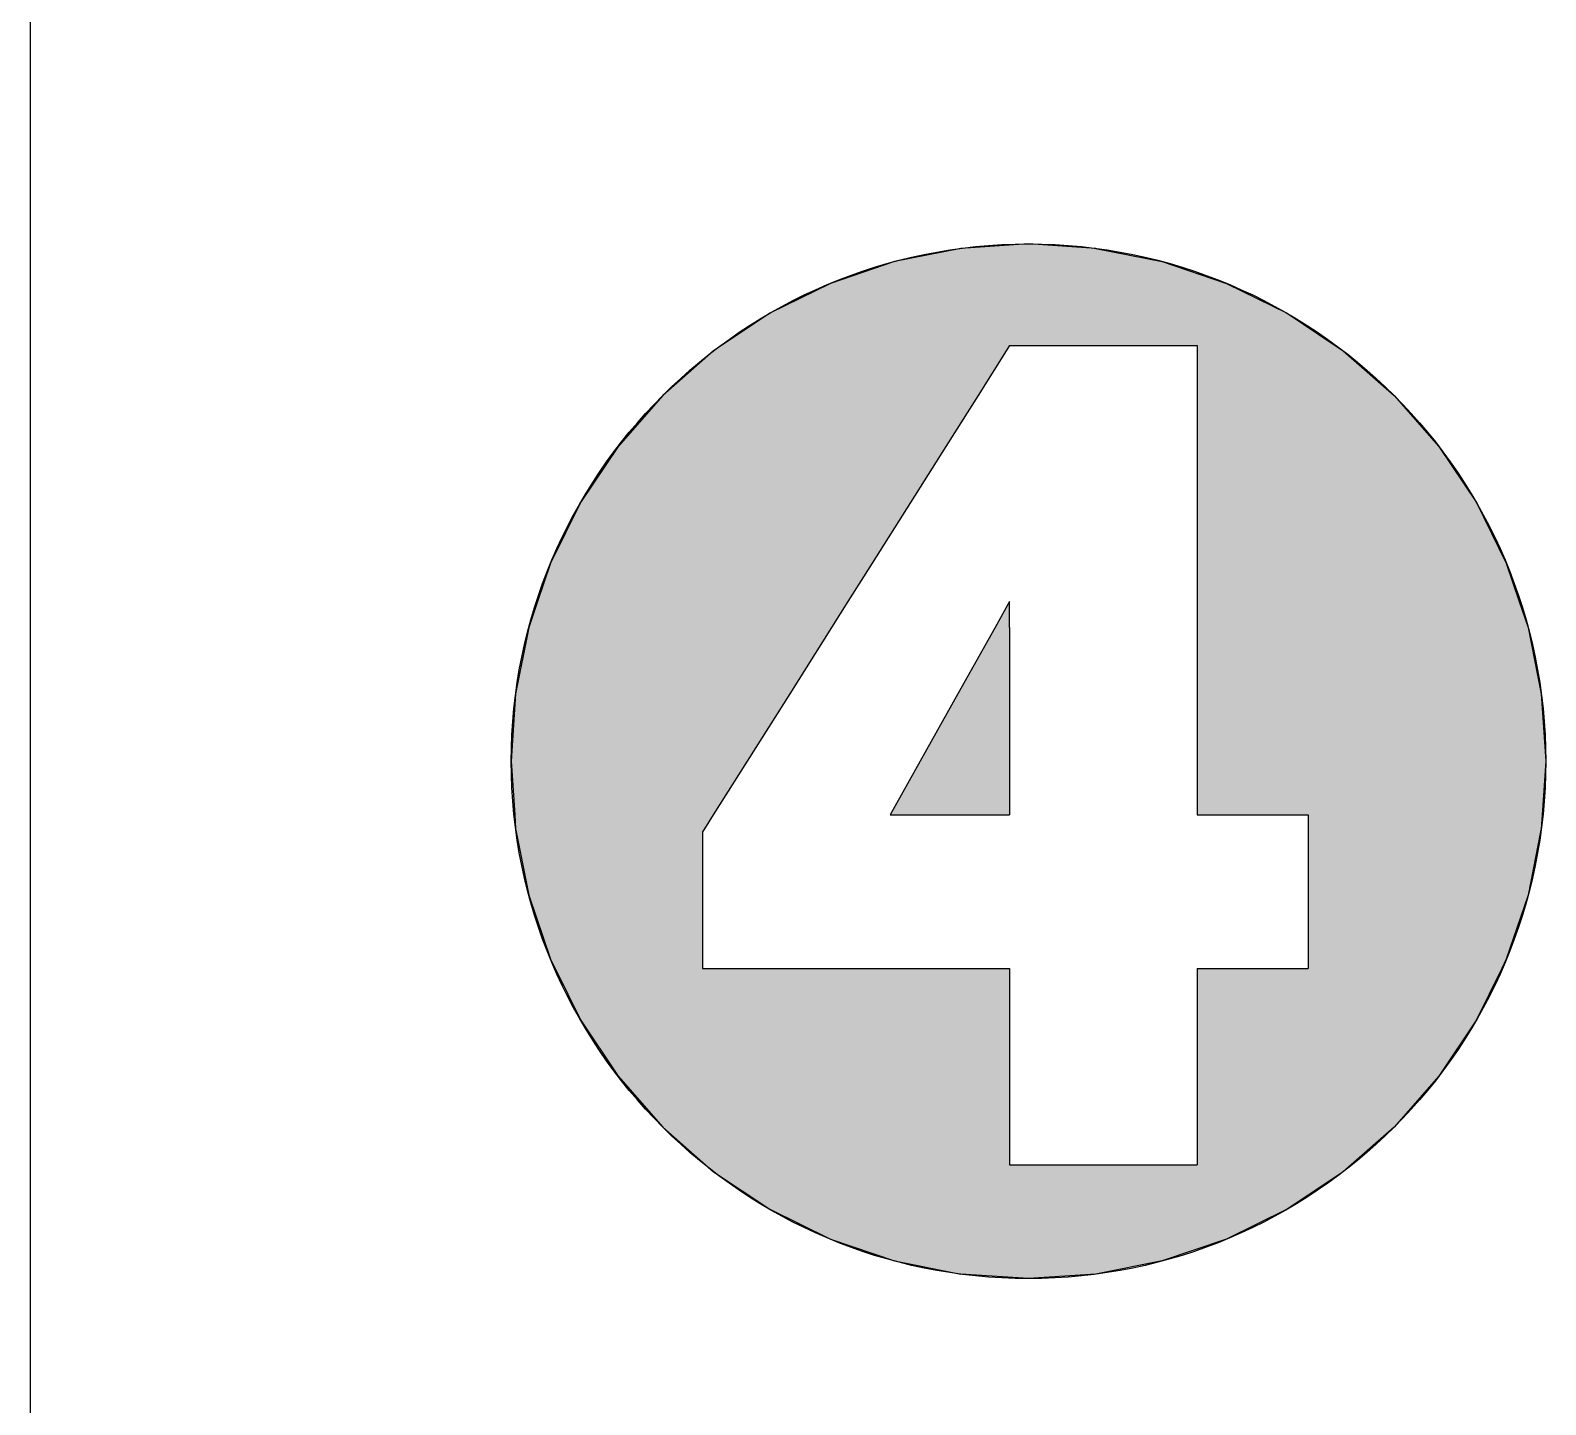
# Model space of a CAD drawing. Extents: x 2558 to 85222, y -662 to 28852.
# Drawn here: x 46371 to 46926, y 6997 to 7500 of the extents above; entities that cross this region are included whole.
import ezdxf

# ---------------------------------------------------------------- set-up
doc = ezdxf.new("R2010")
doc.units = 0
doc.header["$MEASUREMENT"] = 0
doc.layers.get('0').update_dxf_attribs({"linetype": 'CONTINUOUS'})
doc.layers.add('TABLE', color=7, linetype='CONTINUOUS')

# ---------------------------------------------------------------- blocks, each defined once
blk = doc.blocks.new('RCSTD3_DETAIL_OUTLINE')
at = {"layer": 'TABLE'}
blk.add_line((676.399227, 4109.025399), (676.399227, 553.083584), dxfattribs=at)
at = {"layer": 'TABLE', "color": 2, "linetype": 'CONTINUOUS'}
for p, q in [((1017.27228, 2104.835698), (992.966513, 2100.000981)), ((1042.001164, 2106.456515), (1017.27228, 2104.835698)), ((1066.730049, 2104.835698), (1042.001164, 2106.456515)), ((1066.730049, 2104.835698), (1091.035815, 2100.000981)), ((992.966513, 2100.000981), (969.499743, 2092.035086)), ((1091.035815, 2100.000981), (1114.502585, 2092.035086)), ((969.499743, 2092.035086), (947.273492, 2081.074312)), ((1114.502585, 2092.035086), (1136.728836, 2081.074312)), ((947.273492, 2081.074312), (929.5997, 2069.265061)), ((1136.728836, 2081.074312), (1154.402629, 2069.265061)), ((926.668058, 2067.306201), (908.036006, 2050.96633)), ((929.5997, 2069.265061), (926.668058, 2067.306201)), ((1033.859423, 2067.306201), (1023.539504, 2050.96633)), ((1035.096597, 2069.265061), (1033.859423, 2067.306201)), ((1035.096597, 2069.265061), (1103.846597, 2069.265061)), ((1103.846597, 2069.265061), (1103.846597, 2067.306201)), ((1103.846597, 2067.306201), (1103.846597, 2050.96633)), ((1154.402629, 2069.265061), (1157.33427, 2067.306201)), ((1157.33427, 2067.306201), (1175.966322, 2050.96633)), ((908.036006, 2050.96633), (891.696134, 2032.334277)), ((1023.539504, 2050.96633), (1011.771892, 2032.334277)), ((1103.846597, 2050.96633), (1103.846597, 2032.334277)), ((1175.966322, 2050.96633), (1192.306194, 2032.334277)), ((891.696134, 2032.334277), (877.928024, 2011.728843)), ((1011.771892, 2032.334277), (998.757933, 2011.728843)), ((1103.846597, 2032.334277), (1103.846597, 2011.728843)), ((1192.306194, 2032.334277), (1206.074305, 2011.728843)), ((877.928024, 2011.728843), (866.96725, 1989.502592)), ((998.757933, 2011.728843), (984.720302, 1989.502592)), ((1103.846597, 2011.728843), (1103.846597, 1989.502592)), ((1206.074305, 2011.728843), (1217.035079, 1989.502592)), ((866.96725, 1989.502592), (862.219123, 1975.515061)), ((984.720302, 1989.502592), (975.886071, 1975.515061)), ((1103.846597, 1989.502592), (1103.846597, 1975.515061)), ((1217.035079, 1989.502592), (1221.783206, 1975.515061)), ((862.219123, 1975.515061), (859.001355, 1966.035822)), ((975.886071, 1975.515061), (969.899184, 1966.035822)), ((1035.096597, 1975.515061), (1029.788224, 1966.035822)), ((1035.096597, 1966.035822), (1035.096597, 1975.515061)), ((1103.846597, 1975.515061), (1103.846597, 1966.035822)), ((1221.783206, 1975.515061), (1225.000974, 1966.035822)), ((859.001355, 1966.035822), (854.166637, 1941.730056)), ((969.899184, 1966.035822), (954.548173, 1941.730056)), ((1029.788224, 1966.035822), (1016.176995, 1941.730056)), ((1035.096597, 1966.035822), (1035.096597, 1941.730056)), ((1103.846597, 1966.035822), (1103.846597, 1941.730056)), ((1225.000974, 1966.035822), (1229.835691, 1941.730056)), ((854.166637, 1941.730056), (852.54582, 1917.001171)), ((954.548173, 1941.730056), (938.92993, 1917.001171)), ((1016.176995, 1941.730056), (1002.328819, 1917.001171)), ((1035.096597, 1941.730056), (1035.096597, 1917.001171)), ((1103.846597, 1941.730056), (1103.846597, 1917.001171)), ((1229.835691, 1941.730056), (1231.456508, 1917.001171)), ((852.54582, 1917.001171), (853.831201, 1897.390061)), ((938.92993, 1917.001171), (926.543966, 1897.390061)), ((1002.328819, 1917.001171), (991.346597, 1897.390061)), ((1035.096597, 1917.001171), (1035.096597, 1897.390061)), ((1103.846597, 1917.001171), (1103.846597, 1897.390061)), ((1231.456508, 1917.001171), (1230.171128, 1897.390061)), ((853.831201, 1897.390061), (854.166637, 1892.272287)), ((926.543966, 1897.390061), (923.311687, 1892.272287)), ((991.346597, 1897.390061), (1035.096597, 1897.390061)), ((1103.846597, 1897.390061), (1144.471597, 1897.390061)), ((1144.471597, 1897.390061), (1144.471597, 1892.272287)), ((1230.171128, 1897.390061), (1229.835691, 1892.272287)), ((854.166637, 1892.272287), (854.391851, 1891.140061)), ((854.391851, 1891.140061), (859.001355, 1867.96652)), ((923.311687, 1892.272287), (922.596597, 1891.140061)), ((922.596597, 1891.140061), (922.596597, 1867.96652)), ((1144.471597, 1892.272287), (1144.471597, 1891.140061)), ((1144.471597, 1891.140061), (1144.471597, 1867.96652)), ((1229.610477, 1891.140061), (1225.000974, 1867.96652)), ((1229.835691, 1892.272287), (1229.610477, 1891.140061)), ((859.001355, 1867.96652), (866.96725, 1844.49975)), ((922.596597, 1867.96652), (922.596597, 1844.49975)), ((1144.471597, 1867.96652), (1144.471597, 1844.49975)), ((1225.000974, 1867.96652), (1217.035079, 1844.49975)), ((866.96725, 1844.49975), (868.624065, 1841.140061)), ((922.596597, 1844.49975), (922.596597, 1841.140061)), ((1144.471597, 1844.49975), (1144.471597, 1841.140061)), ((1217.035079, 1844.49975), (1215.378263, 1841.140061)), ((868.624065, 1841.140061), (877.928024, 1822.273499)), ((922.596597, 1841.140061), (1035.096597, 1841.140061)), ((1035.096597, 1841.140061), (1035.096597, 1822.273499)), ((1103.846597, 1841.140061), (1103.846597, 1822.273499)), ((1103.846597, 1841.140061), (1144.471597, 1841.140061)), ((1215.378263, 1841.140061), (1206.074305, 1822.273499)), ((877.928024, 1822.273499), (891.696134, 1801.668066)), ((1035.096597, 1822.273499), (1035.096597, 1801.668066)), ((1103.846597, 1822.273499), (1103.846597, 1801.668066)), ((1206.074305, 1822.273499), (1192.306194, 1801.668066)), ((891.696134, 1801.668066), (908.036006, 1783.036013)), ((1035.096597, 1801.668066), (1035.096597, 1783.036013)), ((1103.846597, 1801.668066), (1103.846597, 1783.036013)), ((1192.306194, 1801.668066), (1175.966322, 1783.036013)), ((908.036006, 1783.036013), (923.738767, 1769.265061)), ((1035.096597, 1783.036013), (1035.096597, 1769.265061)), ((1103.846597, 1783.036013), (1103.846597, 1769.265061)), ((1175.966322, 1783.036013), (1160.263561, 1769.265061)), ((923.738767, 1769.265061), (926.668058, 1766.696142)), ((926.668058, 1766.696142), (947.273492, 1752.928031)), ((1035.096597, 1769.265061), (1103.846597, 1769.265061)), ((1157.33427, 1766.696142), (1136.728836, 1752.928031)), ((1160.263561, 1769.265061), (1157.33427, 1766.696142)), ((947.273492, 1752.928031), (969.499743, 1741.967257)), ((1136.728836, 1752.928031), (1114.502585, 1741.967257)), ((969.499743, 1741.967257), (992.966513, 1734.001362)), ((1114.502585, 1741.967257), (1091.035815, 1734.001362)), ((992.966513, 1734.001362), (1017.27228, 1729.166644)), ((1091.035815, 1734.001362), (1066.730049, 1729.166644)), ((1042.001164, 1727.545828), (1017.27228, 1729.166644)), ((1066.730049, 1729.166644), (1042.001164, 1727.545828))]:
    blk.add_line(p, q, dxfattribs=at)
at = {"layer": 'TABLE'}
blk.add_circle((1042.001164, 1917.001172), 189.455344, dxfattribs=at)
at = {"layer": 'TABLE', "color": 2, "linetype": 'CONTINUOUS'}
for points in [[(1017.27228, 2104.835698), (992.966513, 2100.000981), (1091.035815, 2100.000981)], [(1042.001164, 2106.456515), (1017.27228, 2104.835698), (1066.730049, 2104.835698)], [(992.966513, 2100.000981), (969.499743, 2092.035086), (1114.502585, 2092.035086)], [(969.499743, 2092.035086), (947.273492, 2081.074312), (1136.728836, 2081.074312)], [(947.273492, 2081.074312), (929.5997, 2069.265061), (1154.402629, 2069.265061)], [(926.668058, 2067.306201), (908.036006, 2050.96633), (1023.539504, 2050.96633)], [(929.5997, 2069.265061), (926.668058, 2067.306201), (1033.859423, 2067.306201)], [(1035.096597, 2069.265061), (1035.096597, 2069.265061), (1103.846597, 2069.265061)], [(1103.846597, 2069.265061), (1103.846597, 2067.306201), (1157.33427, 2067.306201)], [(1103.846597, 2067.306201), (1103.846597, 2050.96633), (1175.966322, 2050.96633)], [(908.036006, 2050.96633), (891.696134, 2032.334277), (1011.771892, 2032.334277)], [(1103.846597, 2050.96633), (1103.846597, 2032.334277), (1192.306194, 2032.334277)], [(891.696134, 2032.334277), (877.928024, 2011.728843), (998.757933, 2011.728843)], [(1103.846597, 2032.334277), (1103.846597, 2011.728843), (1206.074305, 2011.728843)], [(877.928024, 2011.728843), (866.96725, 1989.502592), (984.720302, 1989.502592)], [(1103.846597, 2011.728843), (1103.846597, 1989.502592), (1217.035079, 1989.502592)], [(866.96725, 1989.502592), (862.219123, 1975.515061), (975.886071, 1975.515061)], [(1103.846597, 1989.502592), (1103.846597, 1975.515061), (1221.783206, 1975.515061)], [(862.219123, 1975.515061), (859.001355, 1966.035822), (969.899184, 1966.035822)], [(1035.096597, 1975.515061), (1029.788224, 1966.035822), (1035.096597, 1966.035822)], [(1103.846597, 1975.515061), (1103.846597, 1966.035822), (1225.000974, 1966.035822)], [(859.001355, 1966.035822), (854.166637, 1941.730056), (954.548173, 1941.730056)], [(1029.788224, 1966.035822), (1016.176995, 1941.730056), (1035.096597, 1941.730056)], [(1103.846597, 1966.035822), (1103.846597, 1941.730056), (1229.835691, 1941.730056)], [(854.166637, 1941.730056), (852.54582, 1917.001171), (938.92993, 1917.001171)], [(1016.176995, 1941.730056), (1002.328819, 1917.001171), (1035.096597, 1917.001171)], [(1103.846597, 1941.730056), (1103.846597, 1917.001171), (1231.456508, 1917.001171)], [(852.54582, 1917.001171), (853.831201, 1897.390061), (926.543966, 1897.390061)], [(1002.328819, 1917.001171), (991.346597, 1897.390061), (1035.096597, 1897.390061)], [(1103.846597, 1917.001171), (1103.846597, 1897.390061), (1230.171128, 1897.390061)], [(853.831201, 1897.390061), (854.166637, 1892.272287), (923.311687, 1892.272287)], [(991.346597, 1897.390061), (991.346597, 1897.390061), (1035.096597, 1897.390061)], [(1103.846597, 1897.390061), (1103.846597, 1897.390061), (1144.471597, 1897.390061)], [(1144.471597, 1897.390061), (1144.471597, 1892.272287), (1229.835691, 1892.272287)], [(854.166637, 1892.272287), (854.391851, 1891.140061), (922.596597, 1891.140061)], [(854.391851, 1891.140061), (859.001355, 1867.96652), (922.596597, 1867.96652)], [(1144.471597, 1892.272287), (1144.471597, 1891.140061), (1229.610477, 1891.140061)], [(1144.471597, 1891.140061), (1144.471597, 1867.96652), (1225.000974, 1867.96652)], [(859.001355, 1867.96652), (866.96725, 1844.49975), (922.596597, 1844.49975)], [(1144.471597, 1867.96652), (1144.471597, 1844.49975), (1217.035079, 1844.49975)], [(866.96725, 1844.49975), (868.624065, 1841.140061), (922.596597, 1841.140061)], [(1144.471597, 1844.49975), (1144.471597, 1841.140061), (1215.378263, 1841.140061)], [(868.624065, 1841.140061), (877.928024, 1822.273499), (1035.096597, 1822.273499)], [(922.596597, 1841.140061), (922.596597, 1841.140061), (1035.096597, 1841.140061)], [(1103.846597, 1841.140061), (1103.846597, 1822.273499), (1206.074305, 1822.273499)], [(1103.846597, 1841.140061), (1103.846597, 1841.140061), (1144.471597, 1841.140061)], [(877.928024, 1822.273499), (891.696134, 1801.668066), (1035.096597, 1801.668066)], [(1103.846597, 1822.273499), (1103.846597, 1801.668066), (1192.306194, 1801.668066)], [(891.696134, 1801.668066), (908.036006, 1783.036013), (1035.096597, 1783.036013)], [(1103.846597, 1801.668066), (1103.846597, 1783.036013), (1175.966322, 1783.036013)], [(908.036006, 1783.036013), (923.738767, 1769.265061), (1035.096597, 1769.265061)], [(1103.846597, 1783.036013), (1103.846597, 1769.265061), (1160.263561, 1769.265061)], [(923.738767, 1769.265061), (926.668058, 1766.696142), (1157.33427, 1766.696142)], [(926.668058, 1766.696142), (947.273492, 1752.928031), (1136.728836, 1752.928031)], [(1035.096597, 1769.265061), (1035.096597, 1769.265061), (1103.846597, 1769.265061)], [(947.273492, 1752.928031), (969.499743, 1741.967257), (1114.502585, 1741.967257)], [(969.499743, 1741.967257), (992.966513, 1734.001362), (1091.035815, 1734.001362)], [(992.966513, 1734.001362), (1017.27228, 1729.166644), (1066.730049, 1729.166644)]]:
    blk.add_solid(points, dxfattribs=at)
at = {"layer": 'TABLE', "color": 2, "linetype": 'CONTINUOUS', "extrusion": (0, 0, -1)}
for points in [[(-1017.27228, 2104.835698), (-1066.730049, 2104.835698), (-1091.035815, 2100.000981)], [(-992.966513, 2100.000981), (-1091.035815, 2100.000981), (-1114.502585, 2092.035086)], [(-969.499743, 2092.035086), (-1114.502585, 2092.035086), (-1136.728836, 2081.074312)], [(-947.273492, 2081.074312), (-1136.728836, 2081.074312), (-1154.402629, 2069.265061)], [(-926.668058, 2067.306201), (-1033.859423, 2067.306201), (-1023.539504, 2050.96633)], [(-929.5997, 2069.265061), (-1035.096597, 2069.265061), (-1033.859423, 2067.306201)], [(-1103.846597, 2069.265061), (-1154.402629, 2069.265061), (-1157.33427, 2067.306201)], [(-1103.846597, 2067.306201), (-1157.33427, 2067.306201), (-1175.966322, 2050.96633)], [(-908.036006, 2050.96633), (-1023.539504, 2050.96633), (-1011.771892, 2032.334277)], [(-1103.846597, 2050.96633), (-1175.966322, 2050.96633), (-1192.306194, 2032.334277)], [(-891.696134, 2032.334277), (-1011.771892, 2032.334277), (-998.757933, 2011.728843)], [(-1103.846597, 2032.334277), (-1192.306194, 2032.334277), (-1206.074305, 2011.728843)], [(-877.928024, 2011.728843), (-998.757933, 2011.728843), (-984.720302, 1989.502592)], [(-1103.846597, 2011.728843), (-1206.074305, 2011.728843), (-1217.035079, 1989.502592)], [(-866.96725, 1989.502592), (-984.720302, 1989.502592), (-975.886071, 1975.515061)], [(-1103.846597, 1989.502592), (-1217.035079, 1989.502592), (-1221.783206, 1975.515061)], [(-862.219123, 1975.515061), (-975.886071, 1975.515061), (-969.899184, 1966.035822)], [(-1103.846597, 1975.515061), (-1221.783206, 1975.515061), (-1225.000974, 1966.035822)], [(-859.001355, 1966.035822), (-969.899184, 1966.035822), (-954.548173, 1941.730056)], [(-1029.788224, 1966.035822), (-1035.096597, 1966.035822), (-1035.096597, 1941.730056)], [(-1103.846597, 1966.035822), (-1225.000974, 1966.035822), (-1229.835691, 1941.730056)], [(-854.166637, 1941.730056), (-954.548173, 1941.730056), (-938.92993, 1917.001171)], [(-1016.176995, 1941.730056), (-1035.096597, 1941.730056), (-1035.096597, 1917.001171)], [(-1103.846597, 1941.730056), (-1229.835691, 1941.730056), (-1231.456508, 1917.001171)], [(-852.54582, 1917.001171), (-938.92993, 1917.001171), (-926.543966, 1897.390061)], [(-1002.328819, 1917.001171), (-1035.096597, 1917.001171), (-1035.096597, 1897.390061)], [(-1103.846597, 1917.001171), (-1231.456508, 1917.001171), (-1230.171128, 1897.390061)], [(-853.831201, 1897.390061), (-926.543966, 1897.390061), (-923.311687, 1892.272287)], [(-1144.471597, 1897.390061), (-1230.171128, 1897.390061), (-1229.835691, 1892.272287)], [(-854.166637, 1892.272287), (-923.311687, 1892.272287), (-922.596597, 1891.140061)], [(-854.391851, 1891.140061), (-922.596597, 1891.140061), (-922.596597, 1867.96652)], [(-1144.471597, 1892.272287), (-1229.835691, 1892.272287), (-1229.610477, 1891.140061)], [(-1144.471597, 1891.140061), (-1229.610477, 1891.140061), (-1225.000974, 1867.96652)], [(-859.001355, 1867.96652), (-922.596597, 1867.96652), (-922.596597, 1844.49975)], [(-1144.471597, 1867.96652), (-1225.000974, 1867.96652), (-1217.035079, 1844.49975)], [(-866.96725, 1844.49975), (-922.596597, 1844.49975), (-922.596597, 1841.140061)], [(-1144.471597, 1844.49975), (-1217.035079, 1844.49975), (-1215.378263, 1841.140061)], [(-868.624065, 1841.140061), (-1035.096597, 1841.140061), (-1035.096597, 1822.273499)], [(-1103.846597, 1841.140061), (-1215.378263, 1841.140061), (-1206.074305, 1822.273499)], [(-877.928024, 1822.273499), (-1035.096597, 1822.273499), (-1035.096597, 1801.668066)], [(-1103.846597, 1822.273499), (-1206.074305, 1822.273499), (-1192.306194, 1801.668066)], [(-891.696134, 1801.668066), (-1035.096597, 1801.668066), (-1035.096597, 1783.036013)], [(-1103.846597, 1801.668066), (-1192.306194, 1801.668066), (-1175.966322, 1783.036013)], [(-908.036006, 1783.036013), (-1035.096597, 1783.036013), (-1035.096597, 1769.265061)], [(-1103.846597, 1783.036013), (-1175.966322, 1783.036013), (-1160.263561, 1769.265061)], [(-923.738767, 1769.265061), (-1160.263561, 1769.265061), (-1157.33427, 1766.696142)], [(-926.668058, 1766.696142), (-1157.33427, 1766.696142), (-1136.728836, 1752.928031)], [(-947.273492, 1752.928031), (-1136.728836, 1752.928031), (-1114.502585, 1741.967257)], [(-969.499743, 1741.967257), (-1114.502585, 1741.967257), (-1091.035815, 1734.001362)], [(-992.966513, 1734.001362), (-1091.035815, 1734.001362), (-1066.730049, 1729.166644)], [(-1017.27228, 1729.166644), (-1066.730049, 1729.166644), (-1042.001164, 1727.545828)]]:
    blk.add_solid(points, dxfattribs=at)

msp = doc.modelspace()

# ---------------------------------------------------------------- block references
msp.add_blockref('RCSTD3_DETAIL_OUTLINE', (45694.560475, 5315.59351))

doc.saveas('drawing.dxf')
